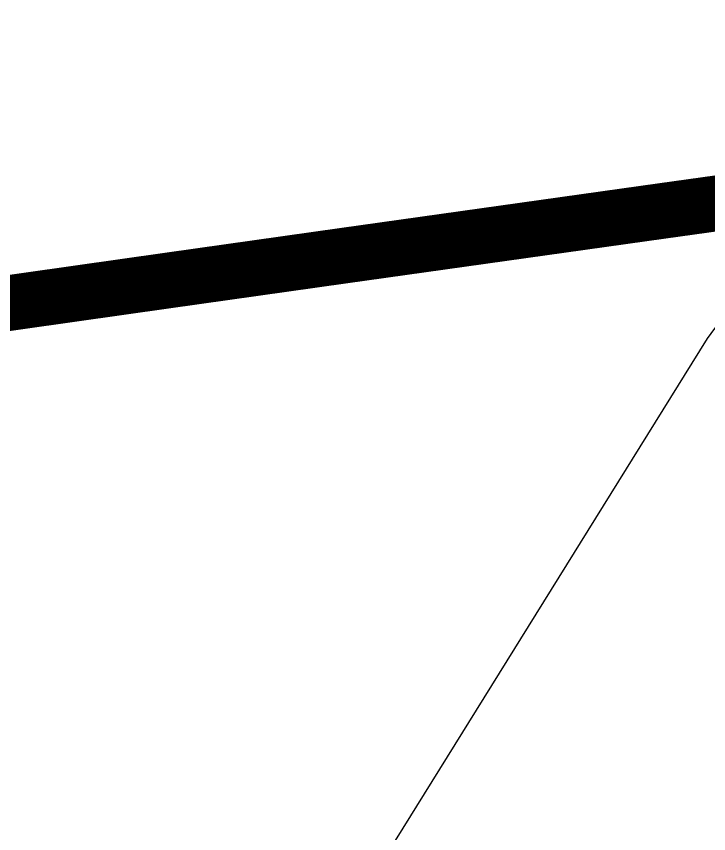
# Model space of a CAD drawing. Header units: inches. Extents: x -7 to 348, y -14 to 159.
# Drawn here: x 18.1079 to 18.2657, y 31.1601 to 31.3465 of the extents above; entities that cross this region are included whole.
import ezdxf

# ---------------------------------------------------------------- set-up
doc = ezdxf.new("R2010")
doc.units = ezdxf.units.IN
for name, color, linetype in [('Bottom Solder', 6, 'Continuous'), ('Dimension', 6, 'Continuous'), ('Fabrication', 76, 'Continuous'), ('Top Layer', 1, 'Continuous')]:
    doc.layers.add(name, color=color, linetype=linetype)

msp = doc.modelspace()

# ---------------------------------------------------------------- hatches: boundary and pattern name
at = {"layer": 'Bottom Solder'}
h = msp.add_hatch(color=6, dxfattribs=at)
edge = h.paths.add_edge_path()
edge.add_arc((18.57308, 30.85413), 0.4016, 0, 360)

# ---------------------------------------------------------------- linework, layer by layer
at = {"layer": 'Dimension', "const_width": 0.254}
for points in [[(58.31, 19.467, 1), (13.31, 19.467, 1)], [(54.56034, 19.46693, 1), (17.06033, 19.46693, 1)]]:
    msp.add_lwpolyline(points, format="xyb", close=True, dxfattribs=at)
at = {"layer": 'Fabrication', "const_width": 0.0127}
for points in [[(53.19355, 31.33267, -1.1671), (15.67509, 13.58703)], [(53.19355, 31.33267, -1.1671), (15.67509, 13.58703)], [(53.19355, 31.33267, -1.1671), (15.67509, 13.58703)], [(53.19355, 31.33267, -1.1671), (15.67509, 13.58703)], [(15.67533, 25.51295, -0.076993), (18.42319, 31.32543)], [(15.67533, 25.51295, -0.076993), (18.42319, 31.32543)], [(15.67533, 25.51295, -0.076993), (18.42319, 31.32543)], [(15.67533, 25.51295, -0.076993), (18.42319, 31.32543)]]:
    msp.add_lwpolyline(points, format="xyb", dxfattribs=at)
for points in [[(18.25517, 31.30215), (18.2723, 31.30454)], [(18.25517, 31.30215), (18.2723, 31.30454)], [(18.18168, 31.29182), (18.25517, 31.30215)], [(18.18168, 31.29182), (18.25517, 31.30215)], [(18.14241, 31.28627), (18.18168, 31.29182)], [(18.14241, 31.28627), (18.18168, 31.29182)], [(18.1181, 31.28282), (18.14241, 31.28627)], [(18.1181, 31.28282), (18.14241, 31.28627)], [(18.09771, 31.27992), (18.1181, 31.28282)], [(18.09771, 31.27992), (18.1181, 31.28282)]]:
    msp.add_lwpolyline(points, dxfattribs=at)
at = {"layer": 'Fabrication', "const_width": 0.00635}
for points in [[(18.25199, 31.30215, 1), (18.25834, 31.30215, 1)], [(18.25199, 31.30215, 1), (18.25834, 31.30215, 1)], [(18.25199, 31.30215, 1), (18.25834, 31.30215, 1)], [(18.25199, 31.30215, 1), (18.25834, 31.30215, 1)], [(18.1785, 31.29182, 1), (18.18485, 31.29182, 1)], [(18.1785, 31.29182, 1), (18.18485, 31.29182, 1)], [(18.1785, 31.29182, 1), (18.18485, 31.29182, 1)], [(18.1785, 31.29182, 1), (18.18485, 31.29182, 1)], [(18.13924, 31.28627, 1), (18.14559, 31.28627, 1)], [(18.13924, 31.28627, 1), (18.14559, 31.28627, 1)], [(18.13924, 31.28627, 1), (18.14559, 31.28627, 1)], [(18.13924, 31.28627, 1), (18.14559, 31.28627, 1)], [(18.11493, 31.28282, 1), (18.12128, 31.28282, 1)], [(18.11493, 31.28282, 1), (18.12128, 31.28282, 1)], [(18.11493, 31.28282, 1), (18.12128, 31.28282, 1)], [(18.11493, 31.28282, 1), (18.12128, 31.28282, 1)]]:
    msp.add_lwpolyline(points, format="xyb", close=True, dxfattribs=at)
at = {"layer": 'Top Layer'}
for p, q in [((18.26549, 31.27301), (19.0698, 32.39543)), ((17.59824, 30.19999), (18.26549, 31.27301))]:
    msp.add_line(p, q, dxfattribs=at)
at = {"layer": 'Top Layer', "const_width": 2.032}
msp.add_lwpolyline([(14.24462, 13.13485, -0.267603), (19.4524, 34.99795)], format="xyb", dxfattribs=at)

doc.saveas('drawing.dxf')
